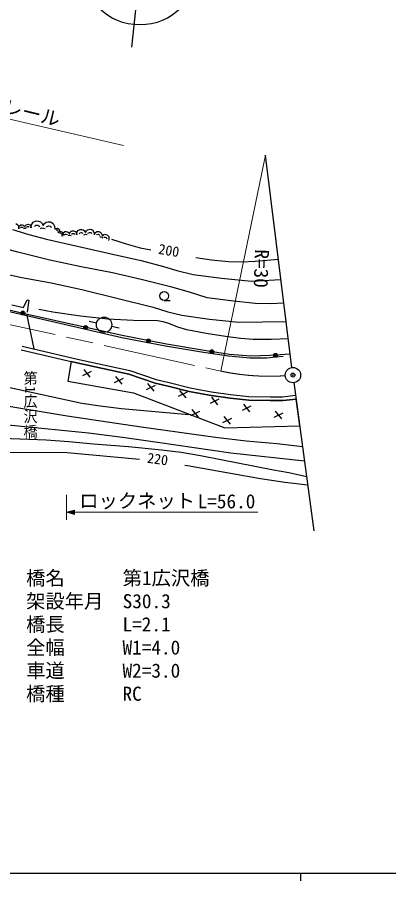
# Model space of a CAD drawing. Units: millimetres, scale not verified. Extents: x 40000 to 680000, y 20000 to 380000.
# Drawn here: x 131294 to 179410, y 204000 to 315928 of the extents above; entities that cross this region are included whole.
import ezdxf
from ezdxf.enums import TextEntityAlignment as Align

# ---------------------------------------------------------------- set-up
doc = ezdxf.new("R2010")
doc.units = ezdxf.units.MM
doc.header["$LTSCALE"] = 1000
doc.header["$PDMODE"] = 32
doc.header["$PDSIZE"] = 500
doc.linetypes.add('CHAIN', pattern=[18.5, 12, -1.5, 3.5, -1.5])
for name, color, linetype, lineweight in [('S-BGD', 7, 'Continuous', 25), ('S-BMK', 2, 'CHAIN', 13), ('S-BMK-OTRS', 5, 'Continuous', 25), ('S-BMK-SRVR', 3, 'Continuous', 25), ('S-STR-HTXT', 7, 'Continuous', 13), ('S-STR-STR1', 1, 'Continuous', 25), ('S-TTL-BAND', 7, 'Continuous', 25)]:
    doc.layers.add(name, color=color, linetype=linetype, lineweight=lineweight)
doc.layers.add('S-OTRS', color=6, linetype='Continuous')
doc.styles.add('@ＭＳ ゴシック', font='')
doc.styles.add('ＭＳ ゴシック', font='')
doc.styles.get('@ＭＳ ゴシック').set_extended_font_data('@MS Gothic')
doc.styles.get('ＭＳ ゴシック').set_extended_font_data('MS Gothic')

msp = doc.modelspace()

# ---------------------------------------------------------------- linework, layer by layer
at = {"layer": 'S-BGD'}
for p, q in [((131119, 289191), (131371, 289039)), ((131371, 289039), (131480, 288768)), ((131509, 288696), (131587, 288894)), ((131587, 288894), (131770, 289005)), ((131770, 289005), (131929, 289019)), ((131929, 289019), (132059, 288999)), ((132059, 288999), (132163, 288913)), ((132163, 288913), (132272, 288763)), ((132272, 288763), (132354, 288929)), ((132354, 288929), (132441, 289032)), ((132441, 289032), (132565, 289075)), ((132501, 288719), (132622, 288794)), ((132565, 289075), (132724, 289089)), ((132622, 288794), (132750, 288805)), ((132724, 289089), (132924, 289011)), ((132750, 288805), (132853, 288719)), ((132924, 289011), (133036, 288830)), ((133036, 288830), (133084, 288643)), ((133071, 288642), (133155, 289006)), ((133155, 289006), (133363, 289363)), ((133363, 289363), (133745, 289524)), ((133515, 288800), (133711, 288973)), ((133711, 288973), (133958, 288958)), ((133745, 289524), (134053, 289506)), ((133958, 288958), (134198, 288821)), ((134053, 289506), (134297, 289430)), ((134297, 289430), (134471, 289235)), ((134471, 289235), (134638, 288918)), ((134638, 288918), (134841, 289213)), ((134841, 289213), (135038, 289386)), ((135038, 289386), (135289, 289432)), ((135063, 288769), (135317, 288877)), ((135289, 289432), (135598, 289414)), ((135317, 288877), (135564, 288862)), ((135564, 288862), (135738, 288667)), ((135598, 289414), (135957, 289208)), ((135957, 289208), (136120, 288829)), ((136120, 288829), (136159, 288458)), ((131480, 288768), (131501, 288504)), ((131494, 288504), (131509, 288696)), ((131708, 288618), (131795, 288721)), ((131795, 288721), (131922, 288732)), ((131922, 288732), (132055, 288680)), ((132130, 288560), (132223, 288600)), ((132223, 288600), (132318, 288608)), ((132318, 288608), (132448, 288588)), ((134306, 288568), (134495, 288619)), ((134495, 288619), (134681, 288608)), ((134681, 288608), (134924, 288532)), ((136155, 288458), (136281, 288552)), ((136281, 288552), (136445, 288611)), ((136340, 288390), (136450, 288392)), ((136445, 288611), (136611, 288560)), ((136450, 288392), (136525, 288321)), ((136525, 288321), (136564, 288213)), ((136530, 288103), (136605, 288069)), ((136605, 288069), (136661, 288015)), ((136611, 288560), (136705, 288471)), ((136661, 288015), (136718, 287926)), ((136705, 288471), (136762, 288382)), ((136765, 288273), (136732, 288126)), ((136732, 288126), (136878, 288166)), ((136762, 288382), (136765, 288273)), ((136827, 287965), (136938, 287931)), ((136878, 288166), (136988, 288169)), ((136938, 287931), (137014, 287860)), ((136988, 288169), (137081, 288116)), ((137014, 287860), (137016, 287751)), ((137081, 288116), (137175, 288028)), ((137183, 287700), (137094, 287571)), ((137129, 287538), (137144, 287766)), ((137144, 287766), (137235, 288002)), ((137175, 288028), (137234, 287865)), ((137234, 287865), (137183, 287700)), ((137235, 288002), (137450, 288137)), ((137382, 287676), (137484, 287800)), ((137450, 288137), (137638, 288155)), ((137484, 287800), (137635, 287815)), ((137635, 287815), (137793, 287755)), ((137638, 288155), (137793, 288133)), ((137793, 288133), (137918, 288032)), ((137884, 287613), (137993, 287661)), ((137918, 288032), (138050, 287856)), ((137993, 287661), (138106, 287673)), ((138050, 287856), (138144, 288054)), ((138106, 287673), (138261, 287650)), ((138144, 288054), (138246, 288178)), ((138246, 288178), (138393, 288230)), ((138321, 287807), (138465, 287897)), ((138393, 288230), (138582, 288249)), ((138465, 287897), (138616, 287912)), ((138582, 288249), (138819, 288159)), ((138616, 287912), (138740, 287811)), ((138819, 288159), (138955, 287946)), ((138955, 287946), (139016, 287725)), ((138985, 287722), (139025, 287996)), ((139025, 287996), (139157, 288272)), ((139157, 288272), (139429, 288414)), ((139303, 287865), (139438, 288004)), ((139429, 288414), (139659, 288419)), ((139438, 288004), (139622, 288008)), ((139622, 288008), (139807, 287921)), ((139659, 288419), (139844, 288377)), ((139844, 288377), (139984, 288243)), ((139903, 287740), (140039, 287789)), ((139984, 288243), (140126, 288018)), ((140039, 287789), (140177, 287792)), ((140126, 288018), (140259, 288249)), ((140177, 287792), (140362, 287750)), ((140259, 288249), (140394, 288388)), ((140394, 288388), (140577, 288437)), ((140450, 287934), (140631, 288028)), ((140577, 288437), (140806, 288442)), ((140631, 288028), (140815, 288032)), ((140806, 288442), (141085, 288311)), ((140815, 288032), (140955, 287898)), ((141085, 288311), (141228, 288041)), ((141228, 288041), (141280, 287768)), ((141258, 287768), (141388, 287971)), ((141388, 287971), (141592, 288143)), ((141562, 287769), (141719, 287832)), ((141592, 288143), (141859, 288160)), ((141719, 287832), (141866, 287770)), ((141859, 288160), (142043, 288082)), ((141866, 287770), (141982, 287635)), ((142043, 288082), (142174, 287984)), ((142174, 287984), (142238, 287828)), ((142238, 287828), (142270, 287599)), ((142270, 287599), (142458, 287735)), ((142458, 287735), (142615, 287798)), ((142615, 287798), (142778, 287772)), ((142778, 287772), (142962, 287695)), ((142962, 287695), (143135, 287493)), ((141993, 287458), (142118, 287448)), ((142118, 287448), (142229, 287402)), ((142229, 287402), (142360, 287303)), ((142496, 287418), (142674, 287429)), ((142674, 287429), (142821, 287367)), ((142821, 287367), (142884, 287211)), ((143152, 287228), (143095, 286993)), ((143135, 287493), (143152, 287228)), ((112857, 282062), (132811, 277414)), ((132106, 278315), (132593, 279281)), ((132593, 279281), (132801, 279246)), ((132801, 279246), (132593, 277694)), ((150330, 279234), (151079, 279234)), ((144834, 274389), (128737, 278083)), ((130575, 278660), (132106, 278315)), ((132811, 277414), (144873, 274699)), ((141566, 276292), (140593, 276511)), ((143517, 275874), (144495, 275675)), ((150489, 273295), (144834, 274389)), ((144873, 274699), (150625, 273595)), ((131929, 273305), (139116, 271625)), ((155432, 272474), (150489, 273295)), ((150625, 273595), (155497, 272767)), ((131815, 272824), (139005, 271143)), ((158673, 272018), (155432, 272474)), ((155497, 272767), (158790, 272260)), ((161432, 271721), (158673, 272018)), ((158790, 272260), (161528, 272030)), ((161528, 272030), (164033, 272122)), ((164033, 272122), (166655, 272310)), ((138257, 271318), (137832, 268765)), ((139005, 271143), (138257, 271318)), ((145742, 269676), (139005, 271143)), ((139005, 271143), (145742, 269676)), ((139116, 271625), (145877, 270153)), ((163639, 271744), (161432, 271721)), ((164765, 271858), (163639, 271744)), ((165758, 271959), (164765, 271858)), ((139772, 269495), (140918, 270056)), ((140747, 269283), (139944, 270269)), ((145877, 270153), (149280, 268990)), ((137832, 268765), (146339, 267228)), ((143908, 268595), (145054, 269156)), ((144883, 268382), (144079, 269368)), ((149139, 268515), (145742, 269676)), ((145742, 269676), (149139, 268515)), ((149280, 268990), (150982, 268578)), ((148044, 267694), (149190, 268255)), ((149019, 267482), (148215, 268467)), ((150859, 268098), (149139, 268515)), ((149139, 268515), (150859, 268098)), ((153566, 267419), (150859, 268098)), ((150859, 268098), (153566, 267419)), ((150982, 268578), (153673, 267903)), ((153155, 266581), (152351, 267567)), ((153673, 267903), (156471, 267378)), ((146339, 267228), (158173, 262690)), ((152180, 266793), (153326, 267355)), ((156391, 266889), (153566, 267419)), ((153566, 267419), (156391, 266889)), ((156316, 265893), (157462, 266454)), ((158874, 266548), (156391, 266889)), ((156391, 266889), (158874, 266548)), ((156471, 267378), (158929, 267040)), ((157290, 265680), (156487, 266666)), ((161280, 266283), (158874, 266548)), ((158874, 266548), (161280, 266283)), ((158929, 267040), (161311, 266778)), ((161311, 266778), (164071, 266740)), ((164071, 266740), (165659, 266740)), ((165659, 266740), (167354, 266937)), ((167412, 266445), (165688, 266245)), ((165688, 266245), (167412, 266445)), ((167887, 262957), (167412, 266445)), ((160451, 264992), (161597, 265553)), ((161426, 264780), (160623, 265766)), ((164071, 266245), (161280, 266283)), ((161280, 266283), (164071, 266245)), ((165688, 266245), (164071, 266245)), ((164071, 266245), (165688, 266245)), ((153794, 264292), (154940, 264853)), ((154768, 264080), (153965, 265065)), ((158904, 263179), (158101, 264165)), ((164587, 264092), (165733, 264653)), ((165562, 263879), (164758, 264865)), ((157929, 263391), (159075, 263953)), ((158173, 262690), (167887, 262957))]:
    msp.add_line(p, q, dxfattribs=at)
for points in [[(130677, 288412), (132770, 287758), (135084, 287145), (144409, 285053), (147328, 284396), (150224, 283635), (151975, 283098), (154069, 282579), (157759, 282110), (161645, 281728), (165447, 281944)], [(165833, 278865), (164038, 278796), (162124, 278832), (158963, 279151), (155887, 279575), (153606, 280304), (151316, 280926), (147525, 281901), (143616, 282802), (139591, 283565), (135495, 284452), (131355, 285462), (126990, 286654)], [(143481, 287170), (145379, 286553), (147225, 286062), (148607, 285780)], [(154440, 284791), (156449, 284496), (158635, 284287), (160327, 284236), (162112, 284293), (165118, 284566)], [(72294, 284272), (73120, 283407), (74049, 282590), (75206, 281815), (76405, 281135), (78163, 280192), (79981, 279334), (81652, 278677), (83302, 278137), (85038, 277676), (86977, 277277), (96491, 275686), (100545, 274895), (104699, 273979), (114073, 271841), (117529, 270864), (121165, 269948), (130341, 267917), (139636, 265906), (142028, 265541), (144805, 265232), (153502, 264421)], [(71785, 282300), (72502, 281348), (73195, 280607), (73957, 279962), (74892, 279327), (75942, 278752), (77219, 278186), (79030, 277547), (81132, 276923), (90361, 274431), (99838, 272223), (109288, 269827), (118771, 267631), (128335, 265821), (137757, 264253), (147339, 262820), (156979, 261483), (160944, 261024), (164933, 260663), (168242, 260302)], [(129566, 282695), (131673, 282256), (135705, 281491), (139637, 280643), (148895, 278345), (150801, 277757), (152618, 277303), (156198, 276812), (159985, 276403), (166129, 276503)], [(168498, 258391), (158946, 259431), (149469, 260811), (144940, 261462), (140506, 261998), (130965, 262948), (121290, 263867), (118913, 264155), (116557, 264548), (113374, 265227), (110079, 266034), (106069, 267178), (102015, 268440), (92791, 271269), (83566, 273978), (74450, 276763), (73511, 277111), (72644, 277550), (70972, 278894)], [(166411, 274255), (164217, 274161), (161859, 274173), (160256, 274285), (158278, 274543), (155778, 274930), (153261, 275427), (152110, 275760), (150927, 276217), (150171, 276465), (149461, 276588), (146356, 276633), (143023, 276791), (139479, 277185), (135900, 277690), (134091, 278059)], [(116372, 262270), (126031, 261641), (130491, 261339), (135051, 261134), (137994, 260953), (141174, 260652), (145706, 260301), (149956, 259872), (152530, 259545), (155034, 259126), (164492, 257278), (166456, 256929), (168577, 256442), (168765, 256395)], [(147139, 258624), (137747, 259457), (130086, 259492)], [(168914, 255288), (165938, 255621), (162809, 256077), (153324, 257780), (153003, 257831)]]:
    msp.add_lwpolyline(points, dxfattribs=at)
for centre, major_axis in [((150330, 279798), (569, 0)), ((132019, 277584), (250, 0)), ((132019, 277584), (150, 0)), ((132019, 277584), (49.9, 0)), ((142540, 276073), (998, 0)), ((140147, 275719), (250, 0)), ((140147, 275719), (150, 0)), ((140147, 275719), (49.9, 0)), ((148292, 273972), (250, 0)), ((148292, 273972), (150, 0)), ((148292, 273972), (49.9, 0)), ((156501, 272573), (250, 0)), ((156501, 272573), (150, 0)), ((156501, 272573), (49.9, 0)), ((164740, 272104), (250, 0)), ((164740, 272104), (150, 0)), ((164740, 272104), (49.9, 0))]:
    msp.add_ellipse(centre, major_axis=major_axis, ratio=0.991891, dxfattribs=at)
at = {"layer": 'S-BMK'}
msp.add_line((70287, 289317), (157672, 270059), dxfattribs=at)
msp.add_ellipse((163976, 299092), major_axis=(29941, 0), ratio=0.991891, start_param=4.500253, end_param=4.7804034, dxfattribs=at)
at = {"layer": 'S-BMK-OTRS'}
for p, q in [((166879, 270528), (163428, 298038)), ((167136, 268565), (169705, 249372))]:
    msp.add_line(p, q, dxfattribs=at)
at = {"layer": 'S-BMK-SRVR'}
msp.add_line((148269, 332735), (146078, 312060), dxfattribs=at)
for centre, major_axis in [((147169, 322356), (7485, 0)), ((167005, 269546), (998, 0)), ((167005, 269546), (39.9, 0))]:
    msp.add_ellipse(centre, major_axis=major_axis, ratio=0.991891, dxfattribs=at)
at = {"layer": 'S-OTRS'}
msp.add_point((167005, 269546), dxfattribs=at)
at = {"layer": 'S-STR-HTXT'}
for p, q in [((111279, 307129), (145049, 299296)), ((163428, 298038), (157672, 270059)), ((137688, 254033), (137688, 250773)), ((137688, 251763), (138686, 252040)), ((137967, 251763), (138646, 251961)), ((138127, 251763), (138606, 251882)), ((138606, 251882), (138606, 251644)), ((138646, 251961), (138646, 251565)), ((138686, 252040), (138686, 251486)), ((137688, 251763), (162439, 251763)), ((138686, 251486), (137688, 251763)), ((138646, 251565), (137967, 251763)), ((138606, 251644), (138127, 251763)), ((138366, 251763), (138566, 251803)), ((138566, 251724), (138366, 251763)), ((138566, 251803), (138566, 251724))]:
    msp.add_line(p, q, dxfattribs=at)
at = {"layer": 'S-STR-STR1'}
msp.add_line((133474, 272944), (132543, 277477), dxfattribs=at)
at = {"layer": 'S-TTL-BAND'}
for p, q in [((40000, 205000), (579000, 205000)), ((168000, 205000), (168000, 204000))]:
    msp.add_line(p, q, dxfattribs=at)

# ---------------------------------------------------------------- texts
at = {"layer": 'S-STR-HTXT', "style": 'ＭＳ ゴシック'}
for s, height, rotation, p in [('ガ－ドレール', 1833, 346.407, (121880, 304744)), ('200', 1320, 350.377, (149434, 284887)), ('R=30', 1833, 268.084, (161540, 285893)), ('220', 1320, 352.163, (148001, 257801))]:
    msp.add_text(s, height=height, rotation=rotation, dxfattribs=at).set_placement(p, align=Align.BOTTOM_LEFT)
at = {"layer": 'S-STR-HTXT', "style": '@ＭＳ ゴシック', "width": 1.1}
msp.add_text('第1広沢橋', height=1320, rotation=270, dxfattribs=at).set_placement((132989, 270143), align=Align.MIDDLE_LEFT)
at = {"layer": 'S-STR-HTXT', "style": 'ＭＳ ゴシック'}
for s, p in [('ロックネット', (139321, 251778)), ('L=56.0', (154652, 251722)), ('橋名\u3000\u3000\u3000第1広沢橋', (132443, 241773)), ('架設年月\u3000S30.3', (132443, 238773)), ('橋長      L=2.1', (132443, 235773)), ('全幅      W1=4.0', (132443, 232773)), ('車道      W2=3.0', (132443, 229773)), ('橋種      RC', (132443, 226773))]:
    msp.add_text(s, height=1833, dxfattribs=at).set_placement(p, align=Align.BOTTOM_LEFT)

doc.saveas('drawing.dxf')
